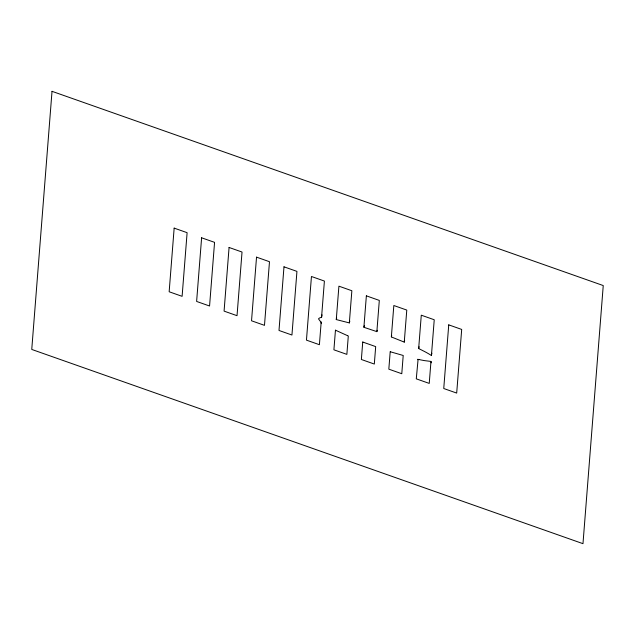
<?xml version="1.0" encoding="UTF-8"?>
<svg xmlns="http://www.w3.org/2000/svg" width="635" height="635" viewBox="0 0 635 635"><rect width="100%" height="100%" fill="white"/><g stroke="black" fill="none" stroke-linecap="round" stroke-linejoin="round"><path stroke-width="0.95" d="M321.183 322.024L319.405 344.702L306.451 340.138L311.452 276.495L324.406 281.059L321.54 317.516A10.946 5.699 25.3 0 0 320.143 317.675L318.691 318.556A3.008 1.564 25.3 0 0 318.651 319.08L320.246 321.239A10.811 5.636 25.3 0 0 320.754 321.683L321.373 323.604M347.575 335.677L335.455 330.184L333.907 349.814L346.861 354.378L348.305 335.986L347.758 335.756M336.28 319.58L338.907 286.171L351.861 290.735L349.337 322.905L336.28 319.58A19.32 3.207 -70.6 0 1 336.693 317.905M362.752 341.828L361.371 359.489L374.317 364.053L375.69 346.607L362.998 342.122M390.215 351.512L388.826 369.165L401.78 373.729L403.209 355.473L390.454 351.806M404.265 342.114L406.781 310.078L393.827 305.514L391.358 336.947L404.265 342.114L404.503 341.201A21.217 3.516 -70.6 0 1 404.654 340.622M418.084 359.323L416.282 378.841L429.236 383.405L430.967 361.426L424.617 360.632A82.471 42.974 25.3 0 1 419.886 359.72M418.663 348.544L421.283 315.19L434.237 319.754L431.427 355.521L429.728 354.441A53.404 27.829 25.3 0 0 424.378 351.433L418.663 348.544A19.336 3.207 -70.6 0 1 419.108 346.758M349.337 322.905L349.623 321.81A20.114 3.334 -70.6 0 1 349.822 321.072M419.505 359.64L418.6 359.442M417.822 359.267L418.013 359.743M335.455 330.184L335.637 330.66M431.213 362.823L430.967 361.426M321.54 317.508A19.193 3.183 -70.6 0 1 322.04 314.857M363.926 327.16A20.511 3.397 -70.6 0 1 364.331 325.723M376.865 331.645A20.907 3.469 -70.6 0 1 377.246 330.279M391.382 336.844A21.026 3.485 -70.6 0 1 391.739 335.55M431.395 355.568A19.487 3.231 -70.6 0 1 431.879 353.203M52.022 91.329L31.75 349.44L582.978 543.671L603.25 285.559L52.022 91.329M174.157 228.116L169.156 291.767L182.11 296.331L187.111 232.68L174.157 228.116M201.612 237.792L196.62 301.442L209.566 306.006L214.566 242.356L201.612 237.792M229.076 247.467L224.076 311.118L237.03 315.682L242.03 252.031L229.076 247.467M256.532 257.143L251.531 320.786L264.485 325.35L269.486 261.707L256.532 257.143M283.988 266.819L278.995 330.462L291.941 335.026L296.942 271.383L283.988 266.819M366.363 295.846L363.895 327.287L376.865 331.637L379.317 300.411L366.363 295.846M448.739 324.866L443.746 388.517L456.692 393.081L461.693 329.43L448.739 324.866"/></g></svg>
